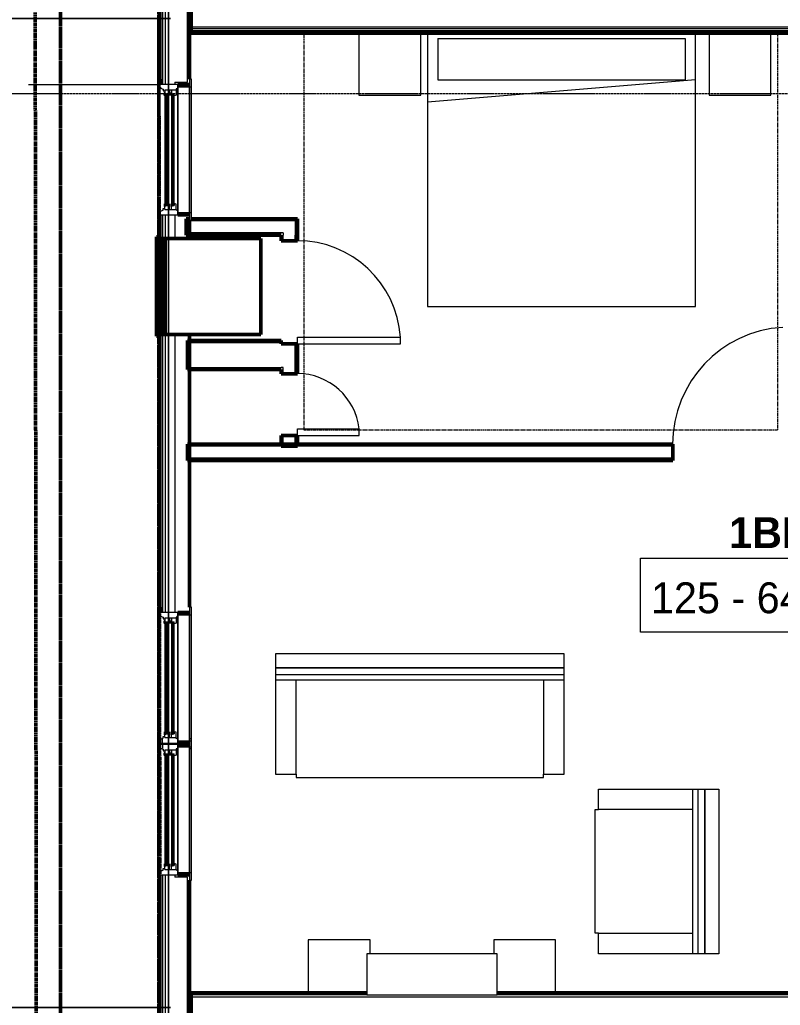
# Model space of a CAD drawing. Header units: inches. Extents: x -4266 to -1814, y 9706 to 12441.
# Drawn here: x -3872.6 to -3651.2, y 10550.8 to 10837.8 of the extents above; entities that cross this region are included whole.
import ezdxf

# ---------------------------------------------------------------- set-up
doc = ezdxf.new("R2010")
doc.units = ezdxf.units.IN
doc.header["$MEASUREMENT"] = 0
for name, pattern in [('Dash', [0.25, 0.125, -0.125]), ('Dash 1_16_', [0.125, 0.0625, -0.0625]), ('Double Dash 3_8_', [1, 0.375, -0.125, 0.125, -0.125, 0.125, -0.125]), ('Grid Line 1_2_', [0.875, 0.5, -0.125, 0.125, -0.125])]:
    doc.linetypes.add(name, pattern=pattern)
for name, color, linetype, lineweight in [('A-ANNO-DIMS', 211, 'Continuous', 9), ('A-ANNO-DIMS-96', 211, 'Continuous', 9), ('A-AREA-IDEN', 2, 'Continuous', 9), ('A-DOOR-1', 7, 'Continuous', 9), ('A-DOOR-2', 50, 'Continuous', 20), ('A-FLOR-2', 10, 'Continuous', 13), ('A-GENM-3', 250, 'Continuous', 50), ('A-GLAZ-1', 7, 'Continuous', 9), ('A-GLAZ-2', 50, 'Continuous', 20), ('A-WALL', 113, 'Continuous', 13), ('A-WALL-3', 250, 'Continuous', 50), ('A-WALL-4', 10, 'Continuous', 13), ('C-PROP-LINE-1', 250, 'Double Dash 3_8_', 50), ('C-PROP-LINE-2', 91, 'Dash 1_16_', 50), ('I-FURN', 30, 'Continuous', 9), ('I-FURN-1', 7, 'Continuous', 9), ('I-FURN-HDLN-1', 7, 'Dash', 9), ('I-WALL-3', 2, 'Continuous', 50), ('S-GRID-1', 1, 'Grid Line 1_2_', 9)]:
    doc.layers.add(name, color=color, linetype=linetype, lineweight=lineweight)
doc.styles.add('Century Gothic', font='ufonts.com_century-gothic.ttf', dxfattribs={"height": 9})
doc.styles.add('Century Gothic_B', font='GOTHICB.TTF', dxfattribs={"height": 9})
doc.dimstyles.new('OD__1_16__Tol__', dxfattribs={"dimscale": 12, "dimtxt": 9.397514, "dimasz": 1, "dimexe": 0.75, "dimexo": 0.5, "dimgap": 0.125, "dimtad": 1, "dimdec": 4, "dimrnd": 0.0625, "dimzin": 3, "dimdsep": 46, "dimlunit": 4, "dimtxsty": 'Century Gothic', "dimblk1": 'OBLIQUE', "dimblk2": 'OBLIQUE', "dimsah": 1, "dimcen": 0.09, "dimdle": 0.75, "dimazin": 0, "dimtfac": 1, "dimtdec": 4, "dimtix": 1, "dimtmove": 0, "dimatfit": 3, "dimfxl": 1, "dimtvp": 1, "dimtfill": 1, "dimfrac": 2, "dimtolj": 1, "dimtzin": 0, "dimarcsym": 2})

# ---------------------------------------------------------------- blocks, each defined once
blk = doc.blocks.new('DIMBLOCK6-FLOOR PLAN - 1ST FLOOR')
at = {"layer": 'A-ANNO-DIMS-96'}
for p, q in [((-3829.32, 11540.99), (-3829.32, 10271.31)), ((-3829.32, 10280.31), (-3829.32, 11540.99)), ((-3338.72, 10282.79), (-3338.72, 10271.31)), ((-3338.72, 10280.31), (-3338.72, 10282.79)), ((-3838.32, 10280.31), (-3338.72, 10280.31))]:
    blk.add_line(p, q, dxfattribs=at)
at = {"layer": 'A-ANNO-DIMS-96', "lineweight": 50}
for p, q in [((-3829.32, 10280.31), (-3823.32, 10286.31)), ((-3338.72, 10280.31), (-3332.72, 10286.31)), ((-3829.32, 10280.31), (-3835.32, 10274.31)), ((-3338.72, 10280.31), (-3344.72, 10274.31))]:
    blk.add_line(p, q, dxfattribs=at)
at = {"layer": 'A-ANNO-DIMS-96', "color": 0, "char_height": 9, "attachment_point": 1, "line_spacing_factor": 0.984502, "style": 'Century Gothic', "bg_fill": 3, "box_fill_scale": 1.25, "bg_fill_color": 256, "bg_fill_true_color": 13158600, "bg_fill_transparency": 0}
for s, insert, width in [('40\' - 10 5/8"', (-3618.26, 10293.34), 82.1611), ('490.6', (-3599.76, 10275.58), 37.7691)]:
    blk.add_mtext(s, dxfattribs=dict(at, insert=insert, width=width))
blk = doc.blocks.new('_Oblique')
at = {"color": 0, "linetype": 'ByBlock', "lineweight": -2}
blk.add_line((-0.5, -0.5), (0.5, 0.5), dxfattribs=at)
blk = doc.blocks.new('DIMBLOCK13-FLOOR PLAN - 1ST FLOOR')
at = {"layer": 'A-ANNO-DIMS-96', "lineweight": 50}
for p, q in [((-4038.48, 10550.19), (-4044.48, 10556.19)), ((-4038.48, 10550.19), (-4032.48, 10544.19)), ((-4038.48, 10348.59), (-4044.48, 10354.59)), ((-4038.48, 10348.59), (-4032.48, 10342.59))]:
    blk.add_line(p, q, dxfattribs=at)
at = {"layer": 'A-ANNO-DIMS-96'}
for p, q in [((-3828.72, 10550.19), (-4047.48, 10550.19)), ((-4038.48, 10348.59), (-4038.48, 10550.19)), ((-4038.48, 10550.19), (-3828.72, 10550.19)), ((-3828.72, 10348.59), (-4047.48, 10348.59)), ((-4038.48, 10348.59), (-3828.72, 10348.59))]:
    blk.add_line(p, q, dxfattribs=at)
at = {"layer": 'A-ANNO-DIMS-96', "color": 0, "char_height": 9, "attachment_point": 1, "rotation": 90, "line_spacing_factor": 0.984502, "style": 'Century Gothic', "bg_fill": 3, "box_fill_scale": 1.25, "bg_fill_color": 256, "bg_fill_true_color": 13158600, "bg_fill_transparency": 0}
for s, insert, width in [('16\' - 9 5/8"', (-4051.52, 10418.66), 73.7481), ('201.6', (-4033.75, 10433.65), 37.7691)]:
    blk.add_mtext(s, dxfattribs=dict(at, insert=insert, width=width))
blk = doc.blocks.new('DIMBLOCK14-FLOOR PLAN - 1ST FLOOR')
at = {"layer": 'A-ANNO-DIMS-96', "lineweight": 50}
for p, q in [((-4038.48, 10838.19), (-4044.48, 10844.19)), ((-4038.48, 10838.19), (-4032.48, 10832.19)), ((-4038.48, 10550.19), (-4044.48, 10556.19)), ((-4038.48, 10550.19), (-4032.48, 10544.19))]:
    blk.add_line(p, q, dxfattribs=at)
at = {"layer": 'A-ANNO-DIMS-96'}
for p, q in [((-3828.72, 10838.19), (-4047.48, 10838.19)), ((-4038.48, 10550.19), (-4038.48, 10838.19)), ((-4038.48, 10838.19), (-3828.72, 10838.19)), ((-3828.72, 10550.19), (-4047.48, 10550.19)), ((-4038.48, 10550.19), (-3828.72, 10550.19))]:
    blk.add_line(p, q, dxfattribs=at)
at = {"layer": 'A-ANNO-DIMS-96', "color": 0, "char_height": 9, "attachment_point": 1, "rotation": 90, "line_spacing_factor": 0.984502, "style": 'Century Gothic', "bg_fill": 3, "box_fill_scale": 1.25, "bg_fill_color": 256, "bg_fill_true_color": 13158600, "bg_fill_transparency": 0}
for s, insert, width in [('24\' - 0"', (-4051.52, 10674.95), 46.1821), ('288.0', (-4033.75, 10678.45), 37.7691)]:
    blk.add_mtext(s, dxfattribs=dict(at, insert=insert, width=width))
blk = doc.blocks.new('DIMBLOCK15-FLOOR PLAN - 1ST FLOOR')
at = {"layer": 'A-ANNO-DIMS-96', "lineweight": 50}
for p, q in [((-4038.48, 11126.19), (-4044.48, 11132.19)), ((-4038.48, 11126.19), (-4032.48, 11120.19)), ((-4038.48, 10838.19), (-4044.48, 10844.19)), ((-4038.48, 10838.19), (-4032.48, 10832.19))]:
    blk.add_line(p, q, dxfattribs=at)
at = {"layer": 'A-ANNO-DIMS-96'}
for p, q in [((-3828.72, 11126.19), (-4047.48, 11126.19)), ((-4038.48, 10838.19), (-4038.48, 11126.19)), ((-4038.48, 11126.19), (-3828.72, 11126.19)), ((-3828.72, 10838.19), (-4047.48, 10838.19)), ((-4038.48, 10838.19), (-3828.72, 10838.19))]:
    blk.add_line(p, q, dxfattribs=at)
at = {"layer": 'A-ANNO-DIMS-96', "color": 0, "char_height": 9, "attachment_point": 1, "rotation": 90, "line_spacing_factor": 0.984502, "style": 'Century Gothic', "bg_fill": 3, "box_fill_scale": 1.25, "bg_fill_color": 256, "bg_fill_true_color": 13158600, "bg_fill_transparency": 0}
for s, insert, width in [('24\' - 0"', (-4051.52, 10962.95), 46.1821), ('288.0', (-4033.75, 10966.45), 37.7691)]:
    blk.add_mtext(s, dxfattribs=dict(at, insert=insert, width=width))

msp = doc.modelspace()

# ---------------------------------------------------------------- linework, layer by layer
at = {"layer": 'A-AREA-IDEN', "flags": 128}
msp.add_lwpolyline([(-3691.86151, 10680.98011), (-3616.356, 10680.98011), (-3616.356, 10659.48405), (-3691.86151, 10659.48405)], close=True, dxfattribs=at)
at = {"layer": 'A-WALL'}
for p, q in [((-3486.67374, 10835.6894), (-3822.72374, 10835.6894)), ((-3486.67374, 10835.1894), (-3822.72374, 10835.1894)), ((-3527.12164, 10834.5644), (-3822.72374, 10834.5644)), ((-3771.62067, 10553.8144), (-3822.72374, 10553.8144)), ((-3486.67374, 10553.1894), (-3822.72374, 10553.1894)), ((-3567.18063, 10553.8144), (-3733.62067, 10553.8144))]:
    msp.add_line(p, q, dxfattribs=at)
at = {"layer": 'I-WALL-3'}
for p, q in [((-3822.72374, 10842.4394), (-3822.72374, 10833.9394)), ((-3822.72374, 10833.9394), (-3527.1213, 10833.9394)), ((-3771.62067, 10554.4394), (-3822.72374, 10554.4394)), ((-3822.72374, 10554.4394), (-3822.72374, 10545.9394)), ((-3567.18063, 10554.4394), (-3733.62067, 10554.4394))]:
    msp.add_line(p, q, dxfattribs=at)

# ---------------------------------------------------------------- texts
at = {"layer": 'A-AREA-IDEN', "char_height": 9, "attachment_point": 1}
for s, insert, width, style in [('1BD', (-3666.10875, 10692.94826), 28.785, 'Century Gothic_B'), ('125 - 643 SF', (-3688.86151, 10673.98011), 83.931, 'Century Gothic')]:
    msp.add_mtext(s, dxfattribs=dict(at, insert=insert, width=width, style=style))

# ---------------------------------------------------------------- next in the draw order: dimensions: what is measured, and where the dimension line sits
at = {"layer": 'A-ANNO-DIMS'}
dim = msp.add_linear_dim(base=(-3338.72374, 10280.30762), p1=(-3829.32374, 11546.9894), p2=(-3338.72374, 10288.7929), dimstyle='OD__1_16__Tol__', override={"dimpost": '<>\\X', "dimfxl": 1350.461691}, dxfattribs=at)
dim.commit()
dim.dimension.update_dxf_attribs({"geometry": 'DIMBLOCK6-FLOOR PLAN - 1ST FLOOR', "text_midpoint": (-3584.02374, 10280.30762)})

# ---------------------------------------------------------------- next in the draw order: linework, layer by layer
at = {"layer": 'A-DOOR-1'}
for centre, radius, start, end in [((-3791.79874, 10743.39775), 30.06659, 3.8140748, 90), ((-3648.49874, 10714.21953), 34.06659, 93.365687, 180), ((-3791.79874, 10716.71025), 18.06659, 6.355759, 90)]:
    msp.add_arc(centre, radius, start, end, dxfattribs=at)
at = {"layer": 'A-DOOR-2'}
for p, q in [((-3791.79874, 10745.39775), (-3761.79874, 10745.39775)), ((-3791.79874, 10743.39775), (-3791.79874, 10745.39775)), ((-3791.79874, 10743.39775), (-3761.79874, 10743.39775)), ((-3761.79874, 10743.39775), (-3761.79874, 10745.39775)), ((-3791.79874, 10718.71025), (-3773.84319, 10718.71025)), ((-3791.79874, 10716.71025), (-3791.79874, 10718.71025)), ((-3773.84319, 10716.71025), (-3773.84319, 10718.71025)), ((-3791.79874, 10716.71025), (-3773.84319, 10716.71025))]:
    msp.add_line(p, q, dxfattribs=at)
at = {"layer": 'A-GENM-3'}
msp.add_line((-3802.38624, 10746.1894), (-3802.38624, 10774.0644), dxfattribs=at)
at = {"layer": 'A-WALL-3'}
for p, q in [((-3791.79874, 10779.22275), (-3791.79874, 10779.84775)), ((-3791.79874, 10775.09775), (-3791.79874, 10779.22275)), ((-3796.54874, 10775.09775), (-3796.54874, 10773.39775)), ((-3791.79874, 10773.39775), (-3791.79874, 10775.09775)), ((-3796.54874, 10773.39775), (-3791.79874, 10773.39775)), ((-3796.54874, 10743.39775), (-3796.54874, 10744.45155)), ((-3791.79874, 10743.39775), (-3796.54874, 10743.39775)), ((-3791.79874, 10734.71025), (-3791.79874, 10743.39775)), ((-3796.54874, 10735.95155), (-3796.54874, 10734.71025)), ((-3796.54874, 10734.71025), (-3791.79874, 10734.71025)), ((-3796.54874, 10716.71025), (-3796.54874, 10713.59453)), ((-3791.79874, 10716.71025), (-3796.54874, 10716.71025)), ((-3791.79874, 10713.59453), (-3791.79874, 10716.71025)), ((-3682.49874, 10709.46953), (-3682.49874, 10714.21953)), ((-3796.54874, 10713.59453), (-3791.79874, 10713.59453))]:
    msp.add_line(p, q, dxfattribs=at)
at = {"layer": 'A-WALL-4'}
for p, q in [((-3792.42374, 10779.22275), (-3792.42374, 10775.72275)), ((-3795.92374, 10775.72275), (-3795.92374, 10775.09775)), ((-3795.92374, 10773.39775), (-3795.92374, 10775.09775)), ((-3792.42374, 10775.72275), (-3792.42374, 10775.09775)), ((-3792.42374, 10773.39775), (-3792.42374, 10775.09775)), ((-3792.42374, 10734.71025), (-3792.42374, 10743.39775)), ((-3795.92374, 10736.57655), (-3796.54874, 10736.57655)), ((-3795.92374, 10734.71025), (-3795.92374, 10736.57655)), ((-3795.92374, 10713.59453), (-3795.92374, 10716.71025)), ((-3792.42374, 10713.59453), (-3792.42374, 10716.71025))]:
    msp.add_line(p, q, dxfattribs=at)
at = {"layer": 'I-FURN'}
for p, q in [((-3798.13093, 10649.11953), (-3714.13093, 10649.11953)), ((-3714.13093, 10649.11953), (-3798.13093, 10649.11953)), ((-3798.13093, 10649.11953), (-3798.13093, 10645.61953)), ((-3714.13093, 10645.61953), (-3714.13093, 10649.11953)), ((-3798.13093, 10647.11953), (-3714.13093, 10647.11953)), ((-3798.13093, 10645.61953), (-3798.13093, 10618.11953)), ((-3798.13093, 10645.61953), (-3714.13093, 10645.61953)), ((-3792.13093, 10618.11953), (-3792.13093, 10645.61953)), ((-3720.13093, 10645.61953), (-3720.13093, 10618.11953)), ((-3714.13093, 10618.11953), (-3714.13093, 10645.61953)), ((-3798.13093, 10618.11953), (-3792.13093, 10618.11953)), ((-3792.13093, 10618.11953), (-3792.13093, 10617.11953)), ((-3792.13093, 10617.11953), (-3720.13093, 10617.11953)), ((-3720.13093, 10617.11953), (-3720.13093, 10618.11953)), ((-3720.13093, 10618.11953), (-3714.13093, 10618.11953)), ((-3704.13093, 10613.79453), (-3676.63093, 10613.79453)), ((-3704.13093, 10607.79453), (-3704.13093, 10613.79453)), ((-3676.63093, 10613.79453), (-3673.13093, 10613.79453)), ((-3676.63093, 10565.79453), (-3676.63093, 10613.79453)), ((-3675.13093, 10565.79453), (-3675.13093, 10613.79453)), ((-3673.13093, 10565.79453), (-3673.13093, 10613.79453)), ((-3673.13093, 10613.79453), (-3673.13093, 10565.79453)), ((-3705.13093, 10607.79453), (-3704.13093, 10607.79453)), ((-3705.13093, 10571.79453), (-3705.13093, 10607.79453)), ((-3676.63093, 10607.79453), (-3704.13093, 10607.79453)), ((-3704.13093, 10571.79453), (-3705.13093, 10571.79453)), ((-3704.13093, 10571.79453), (-3676.63093, 10571.79453)), ((-3704.13093, 10565.79453), (-3704.13093, 10571.79453)), ((-3676.63093, 10565.79453), (-3704.13093, 10565.79453)), ((-3673.13093, 10565.79453), (-3676.63093, 10565.79453))]:
    msp.add_line(p, q, dxfattribs=at)
at = {"layer": 'I-FURN-1'}
for p, q in [((-3755.85558, 10833.84453), (-3773.85558, 10833.84453)), ((-3773.85558, 10833.84453), (-3773.85558, 10815.84453)), ((-3755.85558, 10815.84453), (-3755.85558, 10833.84453)), ((-3753.92374, 10833.9394), (-3753.92374, 10754.34453)), ((-3750.92374, 10832.34453), (-3750.92374, 10820.34453)), ((-3750.92374, 10832.34453), (-3678.92374, 10832.34453)), ((-3678.92374, 10832.34453), (-3678.92374, 10820.34453)), ((-3675.92374, 10754.34453), (-3675.92374, 10833.9394)), ((-3653.92374, 10833.84453), (-3671.92374, 10833.84453)), ((-3671.92374, 10833.84453), (-3671.92374, 10815.84453)), ((-3653.92374, 10815.84453), (-3653.92374, 10833.84453)), ((-3675.92374, 10820.34453), (-3753.92374, 10813.76491)), ((-3750.92374, 10820.34453), (-3678.92374, 10820.34453)), ((-3773.85558, 10815.84453), (-3755.85558, 10815.84453)), ((-3671.92374, 10815.84453), (-3653.92374, 10815.84453)), ((-3753.92374, 10754.34453), (-3675.92374, 10754.34453)), ((-3714.13093, 10653.11953), (-3798.13093, 10653.11953)), ((-3798.13093, 10653.11953), (-3798.13093, 10649.11953)), ((-3714.13093, 10649.11953), (-3714.13093, 10653.11953)), ((-3673.13093, 10613.79453), (-3669.13093, 10613.79453)), ((-3669.13093, 10613.79453), (-3669.13093, 10565.79453)), ((-3770.62067, 10569.84453), (-3788.62067, 10569.84453)), ((-3788.62067, 10569.84453), (-3788.62067, 10554.4394)), ((-3787.47105, 10569.87559), (-3787.96016, 10569.87559)), ((-3787.47105, 10569.84445), (-3787.47105, 10569.87559)), ((-3771.28357, 10569.87634), (-3772.27804, 10569.87634)), ((-3772.27804, 10569.87634), (-3772.27804, 10569.84445)), ((-3771.28357, 10569.84445), (-3771.28357, 10569.87634)), ((-3770.62067, 10565.84453), (-3770.62067, 10569.84453)), ((-3716.62067, 10569.84453), (-3734.62067, 10569.84453)), ((-3734.62067, 10569.84453), (-3734.62067, 10565.84453)), ((-3733.95776, 10569.87634), (-3733.95776, 10569.84445)), ((-3732.96329, 10569.87634), (-3733.95776, 10569.87634)), ((-3732.96329, 10569.84445), (-3732.96329, 10569.87634)), ((-3717.28117, 10569.87559), (-3717.77028, 10569.87559)), ((-3717.77028, 10569.87559), (-3717.77028, 10569.84445)), ((-3716.62067, 10554.4394), (-3716.62067, 10569.84453)), ((-3733.62067, 10565.84453), (-3771.62067, 10565.84453)), ((-3771.62067, 10565.84453), (-3771.62067, 10553.84453)), ((-3733.62067, 10553.84453), (-3733.62067, 10565.84453)), ((-3669.13093, 10565.79453), (-3673.13093, 10565.79453)), ((-3771.62067, 10553.84453), (-3733.62067, 10553.84453)), ((-3771.62067, 10553.71953), (-3771.62067, 10553.84453)), ((-3771.62067, 10553.84453), (-3733.62067, 10553.84453)), ((-3733.62067, 10553.71953), (-3771.62067, 10553.71953)), ((-3733.62067, 10553.84453), (-3733.62067, 10553.71953))]:
    msp.add_line(p, q, dxfattribs=at)
at = {"layer": 'I-FURN-HDLN-1'}
for p, q in [((-3789.92374, 10833.9394), (-3789.92374, 10718.34453)), ((-3651.92374, 10718.34453), (-3651.92374, 10833.9394)), ((-3789.92374, 10718.34453), (-3651.92374, 10718.34453))]:
    msp.add_line(p, q, dxfattribs=at)

# ---------------------------------------------------------------- next in the draw order: dimensions: what is measured, and where the dimension line sits
at = {"layer": 'A-ANNO-DIMS'}
dim = msp.add_linear_dim(base=(-4038.48434, 10550.1894), p1=(-3822.72374, 10348.5894), p2=(-3822.72374, 10550.1894), angle=90, dimstyle='OD__1_16__Tol__', override={"dimpost": '<>\\X', "dimfxl": 201.6}, dxfattribs=at)
dim.commit()
dim.dimension.update_dxf_attribs({"geometry": 'DIMBLOCK13-FLOOR PLAN - 1ST FLOOR', "text_midpoint": (-4038.48434, 10449.3894)})

# ---------------------------------------------------------------- next in the draw order: dimensions: what is measured, and where the dimension line sits
dim = msp.add_linear_dim(base=(-4038.48434, 10838.1894), p1=(-3822.72374, 10550.1894), p2=(-3822.72374, 10838.1894), angle=90, dimstyle='OD__1_16__Tol__', override={"dimpost": '<>\\X', "dimfxl": 288}, dxfattribs=at)
dim.commit()
dim.dimension.update_dxf_attribs({"geometry": 'DIMBLOCK14-FLOOR PLAN - 1ST FLOOR', "text_midpoint": (-4038.48434, 10694.1894)})

# ---------------------------------------------------------------- next in the draw order: linework, layer by layer
at = {"layer": 'A-FLOR-2'}
msp.add_line((-3870.06899, 10818.9894), (-3832.44874, 10818.9894), dxfattribs=at)
at = {"layer": 'A-GENM-3'}
for p, q in [((-3832.82374, 10774.6269), (-3832.82374, 10774.0644)), ((-3831.82374, 10774.6269), (-3832.82374, 10774.6269)), ((-3831.82374, 10774.0644), (-3831.82374, 10774.6269)), ((-3832.82374, 10774.0644), (-3832.82374, 10746.1894)), ((-3831.82374, 10774.0644), (-3832.82374, 10774.0644)), ((-3832.82374, 10774.0644), (-3831.82374, 10774.0644)), ((-3831.82374, 10746.1894), (-3831.82374, 10774.0644)), ((-3802.38624, 10774.0644), (-3831.82374, 10774.0644)), ((-3831.82374, 10774.0644), (-3831.82374, 10773.6269)), ((-3831.82374, 10773.6269), (-3830.82374, 10773.6269)), ((-3830.82374, 10773.6269), (-3830.82374, 10770.83002)), ((-3830.82374, 10770.83002), (-3831.82374, 10770.83002)), ((-3831.82374, 10770.83002), (-3831.82374, 10770.33002)), ((-3831.82374, 10770.33002), (-3830.82374, 10770.33002)), ((-3830.82374, 10770.33002), (-3830.82374, 10767.34565)), ((-3830.82374, 10767.34565), (-3831.82374, 10767.34565)), ((-3831.82374, 10767.34565), (-3831.82374, 10766.84565)), ((-3831.82374, 10766.84565), (-3830.82374, 10766.84565)), ((-3830.82374, 10766.84565), (-3830.82374, 10763.86127)), ((-3830.82374, 10763.86127), (-3831.82374, 10763.86127)), ((-3831.82374, 10763.86127), (-3831.82374, 10763.36127)), ((-3831.82374, 10763.36127), (-3830.82374, 10763.36127)), ((-3830.82374, 10763.36127), (-3830.82374, 10760.3769)), ((-3830.82374, 10760.3769), (-3831.82374, 10760.3769)), ((-3831.82374, 10760.3769), (-3831.82374, 10759.8769)), ((-3831.82374, 10759.8769), (-3830.82374, 10759.8769)), ((-3830.82374, 10759.8769), (-3830.82374, 10756.89252)), ((-3830.82374, 10756.89252), (-3831.82374, 10756.89252)), ((-3831.82374, 10756.89252), (-3831.82374, 10756.39252)), ((-3831.82374, 10756.39252), (-3830.82374, 10756.39252)), ((-3830.82374, 10756.39252), (-3830.82374, 10753.40815)), ((-3830.82374, 10753.40815), (-3831.82374, 10753.40815)), ((-3831.82374, 10753.40815), (-3831.82374, 10752.90815)), ((-3831.82374, 10752.90815), (-3830.82374, 10752.90815)), ((-3830.82374, 10752.90815), (-3830.82374, 10749.92377)), ((-3830.82374, 10749.92377), (-3831.82374, 10749.92377)), ((-3831.82374, 10749.92377), (-3831.82374, 10749.42377)), ((-3831.82374, 10749.42377), (-3830.82374, 10749.42377)), ((-3830.82374, 10749.42377), (-3830.82374, 10746.6269)), ((-3832.82374, 10746.1894), (-3831.82374, 10746.1894)), ((-3832.82374, 10746.1894), (-3832.82374, 10745.6269)), ((-3831.82374, 10746.1894), (-3832.82374, 10746.1894)), ((-3832.82374, 10745.6269), (-3831.82374, 10745.6269)), ((-3830.82374, 10746.6269), (-3831.82374, 10746.6269)), ((-3831.82374, 10746.6269), (-3831.82374, 10746.1894)), ((-3831.82374, 10745.6269), (-3831.82374, 10746.1894)), ((-3831.82374, 10746.1894), (-3802.38624, 10746.1894))]:
    msp.add_line(p, q, dxfattribs=at)
at = {"layer": 'A-GLAZ-1'}
for p, q in [((-3823.19874, 10820.55111), (-3823.19874, 10779.40268)), ((-3822.57374, 10820.55111), (-3823.19874, 10820.55111)), ((-3822.57374, 10779.40268), (-3822.57374, 10820.55111)), ((-3826.57374, 10818.92611), (-3826.57374, 10781.02768)), ((-3823.19874, 10818.92611), (-3826.57374, 10818.92611)), ((-3826.57374, 10818.30111), (-3823.19874, 10818.30111)), ((-3823.19874, 10781.02768), (-3823.19874, 10818.92611)), ((-3823.19874, 10818.30111), (-3822.57374, 10818.30111)), ((-3830.26124, 10784.27768), (-3830.26124, 10815.67611)), ((-3830.13624, 10816.26986), (-3830.13624, 10815.67611)), ((-3830.13624, 10815.80111), (-3829.76124, 10815.80111)), ((-3830.13624, 10784.27768), (-3830.13624, 10815.67611)), ((-3829.76124, 10816.26986), (-3829.76124, 10815.67611)), ((-3829.76124, 10784.27768), (-3829.76124, 10815.67611)), ((-3829.63624, 10784.27768), (-3829.63624, 10815.67611)), ((-3828.32374, 10784.27768), (-3828.32374, 10815.67611)), ((-3828.19874, 10816.26986), (-3828.19874, 10815.67611)), ((-3828.19874, 10815.80111), (-3827.82374, 10815.80111)), ((-3828.19874, 10784.27768), (-3828.19874, 10815.67611)), ((-3827.82374, 10816.26986), (-3827.82374, 10815.67611)), ((-3827.82374, 10784.27768), (-3827.82374, 10815.67611)), ((-3827.69874, 10784.27768), (-3827.69874, 10815.67611)), ((-3830.13624, 10783.68393), (-3830.13624, 10784.27768)), ((-3830.13624, 10784.15268), (-3829.76124, 10784.15268)), ((-3829.76124, 10783.68393), (-3829.76124, 10784.27768)), ((-3828.19874, 10783.68393), (-3828.19874, 10784.27768)), ((-3828.19874, 10784.15268), (-3827.82374, 10784.15268)), ((-3827.82374, 10783.68393), (-3827.82374, 10784.27768)), ((-3826.57374, 10781.65268), (-3823.19874, 10781.65268)), ((-3826.57374, 10781.02768), (-3823.19874, 10781.02768)), ((-3823.19874, 10781.65268), (-3822.57374, 10781.65268)), ((-3823.19874, 10779.40268), (-3822.57374, 10779.40268)), ((-3826.57374, 10665.13861), (-3826.57374, 10627.24018)), ((-3823.19874, 10665.13861), (-3826.57374, 10665.13861)), ((-3823.19874, 10666.76361), (-3823.19874, 10625.61518)), ((-3822.57374, 10666.76361), (-3823.19874, 10666.76361)), ((-3823.19874, 10627.24018), (-3823.19874, 10665.13861)), ((-3822.57374, 10625.61518), (-3822.57374, 10666.76361)), ((-3830.13624, 10662.48236), (-3830.13624, 10661.88861)), ((-3829.76124, 10662.48236), (-3829.76124, 10661.88861)), ((-3828.19874, 10662.48236), (-3828.19874, 10661.88861)), ((-3827.82374, 10662.48236), (-3827.82374, 10661.88861)), ((-3826.57374, 10664.51361), (-3823.19874, 10664.51361)), ((-3823.19874, 10664.51361), (-3822.57374, 10664.51361)), ((-3830.26124, 10630.49018), (-3830.26124, 10661.88861)), ((-3830.13624, 10662.01361), (-3829.76124, 10662.01361)), ((-3830.13624, 10630.49018), (-3830.13624, 10661.88861)), ((-3829.76124, 10630.49018), (-3829.76124, 10661.88861)), ((-3829.63624, 10630.49018), (-3829.63624, 10661.88861)), ((-3828.32374, 10630.49018), (-3828.32374, 10661.88861)), ((-3828.19874, 10662.01361), (-3827.82374, 10662.01361)), ((-3828.19874, 10630.49018), (-3828.19874, 10661.88861)), ((-3827.82374, 10630.49018), (-3827.82374, 10661.88861)), ((-3827.69874, 10630.49018), (-3827.69874, 10661.88861)), ((-3830.13624, 10629.89643), (-3830.13624, 10630.49018)), ((-3830.13624, 10630.36518), (-3829.76124, 10630.36518)), ((-3829.76124, 10629.89643), (-3829.76124, 10630.49018)), ((-3828.19874, 10629.89643), (-3828.19874, 10630.49018)), ((-3828.19874, 10630.36518), (-3827.82374, 10630.36518)), ((-3827.82374, 10629.89643), (-3827.82374, 10630.49018)), ((-3826.57374, 10627.86518), (-3823.19874, 10627.86518)), ((-3823.19874, 10628.36361), (-3823.19874, 10587.21518)), ((-3822.57374, 10628.36361), (-3823.19874, 10628.36361)), ((-3823.19874, 10627.86518), (-3822.57374, 10627.86518)), ((-3822.57374, 10587.21518), (-3822.57374, 10628.36361)), ((-3826.57374, 10627.24018), (-3823.19874, 10627.24018)), ((-3826.57374, 10626.73861), (-3826.57374, 10588.84018)), ((-3823.19874, 10626.73861), (-3826.57374, 10626.73861)), ((-3826.57374, 10626.11361), (-3823.19874, 10626.11361)), ((-3823.19874, 10588.84018), (-3823.19874, 10626.73861)), ((-3823.19874, 10626.11361), (-3822.57374, 10626.11361)), ((-3823.19874, 10625.61518), (-3822.57374, 10625.61518)), ((-3830.26124, 10592.09018), (-3830.26124, 10623.48861)), ((-3830.13624, 10624.08236), (-3830.13624, 10623.48861)), ((-3830.13624, 10623.61361), (-3829.76124, 10623.61361)), ((-3830.13624, 10592.09018), (-3830.13624, 10623.48861)), ((-3829.76124, 10624.08236), (-3829.76124, 10623.48861)), ((-3829.76124, 10592.09018), (-3829.76124, 10623.48861)), ((-3829.63624, 10592.09018), (-3829.63624, 10623.48861)), ((-3828.32374, 10592.09018), (-3828.32374, 10623.48861)), ((-3828.19874, 10624.08236), (-3828.19874, 10623.48861)), ((-3828.19874, 10623.61361), (-3827.82374, 10623.61361)), ((-3828.19874, 10592.09018), (-3828.19874, 10623.48861)), ((-3827.82374, 10624.08236), (-3827.82374, 10623.48861)), ((-3827.82374, 10592.09018), (-3827.82374, 10623.48861)), ((-3827.69874, 10592.09018), (-3827.69874, 10623.48861)), ((-3830.13624, 10591.49643), (-3830.13624, 10592.09018)), ((-3830.13624, 10591.96518), (-3829.76124, 10591.96518)), ((-3829.76124, 10591.49643), (-3829.76124, 10592.09018)), ((-3828.19874, 10591.49643), (-3828.19874, 10592.09018)), ((-3828.19874, 10591.96518), (-3827.82374, 10591.96518)), ((-3827.82374, 10591.49643), (-3827.82374, 10592.09018)), ((-3826.57374, 10589.46518), (-3823.19874, 10589.46518)), ((-3826.57374, 10588.84018), (-3823.19874, 10588.84018)), ((-3823.19874, 10589.46518), (-3822.57374, 10589.46518)), ((-3823.19874, 10587.21518), (-3822.57374, 10587.21518))]:
    msp.add_line(p, q, dxfattribs=at)
at = {"layer": 'A-GLAZ-2'}
for p, q in [((-3831.07374, 10818.98861), (-3831.07374, 10820.48861)), ((-3832.44874, 10818.98861), (-3832.44874, 10780.96518)), ((-3826.57374, 10818.98861), (-3832.44874, 10818.98861)), ((-3832.44874, 10818.17611), (-3831.63624, 10818.17611)), ((-3831.63624, 10818.17611), (-3831.63624, 10817.90143)), ((-3831.63624, 10817.90143), (-3830.82374, 10817.58236)), ((-3830.82374, 10817.58236), (-3830.82374, 10817.11361)), ((-3830.38624, 10817.39486), (-3830.38624, 10816.55111)), ((-3830.38624, 10817.39486), (-3827.07374, 10817.39486)), ((-3829.01124, 10817.39486), (-3829.01124, 10815.83236)), ((-3828.44874, 10817.39486), (-3828.44874, 10816.55111)), ((-3826.8539, 10817.64486), (-3827.07374, 10817.64486)), ((-3827.07374, 10817.64486), (-3827.07374, 10815.83236)), ((-3826.8539, 10817.64486), (-3826.57374, 10817.97875)), ((-3826.57374, 10780.96518), (-3826.57374, 10818.98861)), ((-3830.82374, 10817.11361), (-3830.38624, 10817.11361)), ((-3830.60499, 10815.83236), (-3830.60499, 10816.55111)), ((-3830.26124, 10816.55111), (-3830.60499, 10816.55111)), ((-3830.60499, 10815.83236), (-3830.26124, 10815.67924)), ((-3830.26124, 10815.67924), (-3830.26124, 10816.55111)), ((-3830.26124, 10816.26986), (-3829.63624, 10816.26986)), ((-3829.63624, 10815.67611), (-3829.63624, 10816.26986)), ((-3829.01124, 10815.83236), (-3829.63624, 10815.67611)), ((-3828.66749, 10815.83236), (-3828.66749, 10816.55111)), ((-3828.32374, 10816.55111), (-3828.66749, 10816.55111)), ((-3828.66749, 10815.83236), (-3828.32374, 10815.67924)), ((-3828.32374, 10815.67924), (-3828.32374, 10816.55111)), ((-3828.32374, 10816.26986), (-3827.69874, 10816.26986)), ((-3827.69874, 10815.67611), (-3827.69874, 10816.26986)), ((-3827.07374, 10815.83236), (-3827.69874, 10815.67611)), ((-3830.82374, 10782.84018), (-3830.38624, 10782.84018)), ((-3830.82374, 10782.37143), (-3830.82374, 10782.84018)), ((-3830.60499, 10784.12143), (-3830.26124, 10784.27455)), ((-3830.60499, 10784.12143), (-3830.60499, 10783.40268)), ((-3830.26124, 10783.40268), (-3830.60499, 10783.40268)), ((-3830.38624, 10782.55893), (-3830.38624, 10783.40268)), ((-3830.26124, 10784.27455), (-3830.26124, 10783.40268)), ((-3830.26124, 10783.68393), (-3829.63624, 10783.68393)), ((-3829.63624, 10784.27768), (-3829.63624, 10783.68393)), ((-3829.01124, 10784.12143), (-3829.63624, 10784.27768)), ((-3829.01124, 10782.55893), (-3829.01124, 10784.12143)), ((-3828.66749, 10784.12143), (-3828.32374, 10784.27455)), ((-3828.66749, 10784.12143), (-3828.66749, 10783.40268)), ((-3828.32374, 10783.40268), (-3828.66749, 10783.40268)), ((-3828.44874, 10782.55893), (-3828.44874, 10783.40268)), ((-3828.32374, 10784.27455), (-3828.32374, 10783.40268)), ((-3828.32374, 10783.68393), (-3827.69874, 10783.68393)), ((-3827.69874, 10784.27768), (-3827.69874, 10783.68393)), ((-3827.07374, 10784.12143), (-3827.69874, 10784.27768)), ((-3827.07374, 10782.30893), (-3827.07374, 10784.12143)), ((-3832.44874, 10781.77768), (-3831.63624, 10781.77768)), ((-3832.44874, 10780.96518), (-3826.57374, 10780.96518)), ((-3831.63624, 10782.05236), (-3830.82374, 10782.37143)), ((-3831.63624, 10781.77768), (-3831.63624, 10782.05236)), ((-3831.07374, 10780.96518), (-3831.07374, 10779.46518)), ((-3830.38624, 10782.55893), (-3827.07374, 10782.55893)), ((-3826.8539, 10782.30893), (-3827.07374, 10782.30893)), ((-3826.8539, 10782.30893), (-3826.57374, 10781.97505)), ((-3832.44874, 10665.20111), (-3832.44874, 10627.17768)), ((-3826.57374, 10665.20111), (-3832.44874, 10665.20111)), ((-3831.07374, 10665.20111), (-3831.07374, 10666.70111)), ((-3826.57374, 10627.17768), (-3826.57374, 10665.20111)), ((-3832.44874, 10664.38861), (-3831.63624, 10664.38861)), ((-3831.63624, 10664.38861), (-3831.63624, 10664.11393)), ((-3831.63624, 10664.11393), (-3830.82374, 10663.79486)), ((-3830.82374, 10663.79486), (-3830.82374, 10663.32611)), ((-3830.82374, 10663.32611), (-3830.38624, 10663.32611)), ((-3830.60499, 10662.04486), (-3830.60499, 10662.76361)), ((-3830.26124, 10662.76361), (-3830.60499, 10662.76361)), ((-3830.38624, 10663.60736), (-3830.38624, 10662.76361)), ((-3830.38624, 10663.60736), (-3827.07374, 10663.60736)), ((-3830.26124, 10661.89174), (-3830.26124, 10662.76361)), ((-3830.26124, 10662.48236), (-3829.63624, 10662.48236)), ((-3829.63624, 10661.88861), (-3829.63624, 10662.48236)), ((-3829.01124, 10663.60736), (-3829.01124, 10662.04486)), ((-3828.66749, 10662.04486), (-3828.66749, 10662.76361)), ((-3828.32374, 10662.76361), (-3828.66749, 10662.76361)), ((-3828.44874, 10663.60736), (-3828.44874, 10662.76361)), ((-3828.32374, 10661.89174), (-3828.32374, 10662.76361)), ((-3828.32374, 10662.48236), (-3827.69874, 10662.48236)), ((-3827.69874, 10661.88861), (-3827.69874, 10662.48236)), ((-3826.8539, 10663.85736), (-3827.07374, 10663.85736)), ((-3827.07374, 10663.85736), (-3827.07374, 10662.04486)), ((-3826.8539, 10663.85736), (-3826.57374, 10664.19125)), ((-3830.60499, 10662.04486), (-3830.26124, 10661.89174)), ((-3829.01124, 10662.04486), (-3829.63624, 10661.88861)), ((-3828.66749, 10662.04486), (-3828.32374, 10661.89174)), ((-3827.07374, 10662.04486), (-3827.69874, 10661.88861)), ((-3832.44874, 10627.99018), (-3831.63624, 10627.99018)), ((-3831.63624, 10628.26486), (-3830.82374, 10628.58393)), ((-3831.63624, 10627.99018), (-3831.63624, 10628.26486)), ((-3831.07374, 10626.80111), (-3831.07374, 10628.30111)), ((-3830.82374, 10629.05268), (-3830.38624, 10629.05268)), ((-3830.82374, 10628.58393), (-3830.82374, 10629.05268)), ((-3830.60499, 10630.33393), (-3830.26124, 10630.48705)), ((-3830.60499, 10630.33393), (-3830.60499, 10629.61518)), ((-3830.26124, 10629.61518), (-3830.60499, 10629.61518)), ((-3830.38624, 10628.77143), (-3830.38624, 10629.61518)), ((-3830.38624, 10628.77143), (-3827.07374, 10628.77143)), ((-3830.26124, 10630.48705), (-3830.26124, 10629.61518)), ((-3830.26124, 10629.89643), (-3829.63624, 10629.89643)), ((-3829.63624, 10630.49018), (-3829.63624, 10629.89643)), ((-3829.01124, 10630.33393), (-3829.63624, 10630.49018)), ((-3829.01124, 10628.77143), (-3829.01124, 10630.33393)), ((-3828.66749, 10630.33393), (-3828.32374, 10630.48705)), ((-3828.66749, 10630.33393), (-3828.66749, 10629.61518)), ((-3828.32374, 10629.61518), (-3828.66749, 10629.61518)), ((-3828.44874, 10628.77143), (-3828.44874, 10629.61518)), ((-3828.32374, 10630.48705), (-3828.32374, 10629.61518)), ((-3828.32374, 10629.89643), (-3827.69874, 10629.89643)), ((-3827.69874, 10630.49018), (-3827.69874, 10629.89643)), ((-3827.07374, 10630.33393), (-3827.69874, 10630.49018)), ((-3827.07374, 10628.52143), (-3827.07374, 10630.33393)), ((-3826.8539, 10628.52143), (-3827.07374, 10628.52143)), ((-3826.8539, 10628.52143), (-3826.57374, 10628.18755)), ((-3832.44874, 10627.17768), (-3826.57374, 10627.17768)), ((-3832.44874, 10626.80111), (-3832.44874, 10588.77768)), ((-3826.57374, 10626.80111), (-3832.44874, 10626.80111)), ((-3832.44874, 10625.98861), (-3831.63624, 10625.98861)), ((-3831.63624, 10625.98861), (-3831.63624, 10625.71393)), ((-3831.63624, 10625.71393), (-3830.82374, 10625.39486)), ((-3831.07374, 10627.17768), (-3831.07374, 10625.67768)), ((-3830.82374, 10625.39486), (-3830.82374, 10624.92611)), ((-3830.82374, 10624.92611), (-3830.38624, 10624.92611)), ((-3830.38624, 10625.20736), (-3830.38624, 10624.36361)), ((-3830.38624, 10625.20736), (-3827.07374, 10625.20736)), ((-3829.01124, 10625.20736), (-3829.01124, 10623.64486)), ((-3828.44874, 10625.20736), (-3828.44874, 10624.36361)), ((-3826.8539, 10625.45736), (-3827.07374, 10625.45736)), ((-3827.07374, 10625.45736), (-3827.07374, 10623.64486)), ((-3826.8539, 10625.45736), (-3826.57374, 10625.79125)), ((-3826.57374, 10588.77768), (-3826.57374, 10626.80111)), ((-3830.60499, 10623.64486), (-3830.60499, 10624.36361)), ((-3830.26124, 10624.36361), (-3830.60499, 10624.36361)), ((-3830.60499, 10623.64486), (-3830.26124, 10623.49174)), ((-3830.26124, 10623.49174), (-3830.26124, 10624.36361)), ((-3830.26124, 10624.08236), (-3829.63624, 10624.08236)), ((-3829.63624, 10623.48861), (-3829.63624, 10624.08236)), ((-3829.01124, 10623.64486), (-3829.63624, 10623.48861)), ((-3828.66749, 10623.64486), (-3828.66749, 10624.36361)), ((-3828.32374, 10624.36361), (-3828.66749, 10624.36361)), ((-3828.66749, 10623.64486), (-3828.32374, 10623.49174)), ((-3828.32374, 10623.49174), (-3828.32374, 10624.36361)), ((-3828.32374, 10624.08236), (-3827.69874, 10624.08236)), ((-3827.69874, 10623.48861), (-3827.69874, 10624.08236)), ((-3827.07374, 10623.64486), (-3827.69874, 10623.48861)), ((-3830.82374, 10590.65268), (-3830.38624, 10590.65268)), ((-3830.82374, 10590.18393), (-3830.82374, 10590.65268)), ((-3830.60499, 10591.93393), (-3830.26124, 10592.08705)), ((-3830.60499, 10591.93393), (-3830.60499, 10591.21518)), ((-3830.26124, 10591.21518), (-3830.60499, 10591.21518)), ((-3830.38624, 10590.37143), (-3830.38624, 10591.21518)), ((-3830.26124, 10592.08705), (-3830.26124, 10591.21518)), ((-3830.26124, 10591.49643), (-3829.63624, 10591.49643)), ((-3829.63624, 10592.09018), (-3829.63624, 10591.49643)), ((-3829.01124, 10591.93393), (-3829.63624, 10592.09018)), ((-3829.01124, 10590.37143), (-3829.01124, 10591.93393)), ((-3828.66749, 10591.93393), (-3828.32374, 10592.08705)), ((-3828.66749, 10591.93393), (-3828.66749, 10591.21518)), ((-3828.32374, 10591.21518), (-3828.66749, 10591.21518)), ((-3828.44874, 10590.37143), (-3828.44874, 10591.21518)), ((-3828.32374, 10592.08705), (-3828.32374, 10591.21518)), ((-3828.32374, 10591.49643), (-3827.69874, 10591.49643)), ((-3827.69874, 10592.09018), (-3827.69874, 10591.49643)), ((-3827.07374, 10591.93393), (-3827.69874, 10592.09018)), ((-3827.07374, 10590.12143), (-3827.07374, 10591.93393)), ((-3832.44874, 10589.59018), (-3831.63624, 10589.59018)), ((-3832.44874, 10588.77768), (-3826.57374, 10588.77768)), ((-3831.63624, 10589.86486), (-3830.82374, 10590.18393)), ((-3831.63624, 10589.59018), (-3831.63624, 10589.86486)), ((-3831.07374, 10588.77768), (-3831.07374, 10587.27768)), ((-3830.38624, 10590.37143), (-3827.07374, 10590.37143)), ((-3826.8539, 10590.12143), (-3827.07374, 10590.12143)), ((-3826.8539, 10590.12143), (-3826.57374, 10589.78755))]:
    msp.add_line(p, q, dxfattribs=at)
at = {"layer": 'A-WALL-3'}
for p, q in [((-3826.57374, 10818.98861), (-3823.19874, 10818.98861)), ((-3831.82374, 10780.96518), (-3831.82374, 10665.20111)), ((-3823.19874, 10780.96518), (-3826.57374, 10780.96518)), ((-3823.19874, 10779.84775), (-3824.17374, 10779.84775)), ((-3824.17374, 10779.84775), (-3824.17374, 10775.09775)), ((-3823.19874, 10774.0644), (-3823.19874, 10779.40268)), ((-3791.79874, 10779.84775), (-3822.57374, 10779.84775)), ((-3824.17374, 10775.09775), (-3796.54874, 10775.09775)), ((-3830.32374, 10746.1894), (-3830.32374, 10774.0644)), ((-3830.32374, 10774.0644), (-3823.19874, 10774.0644)), ((-3823.19874, 10746.1894), (-3830.32374, 10746.1894)), ((-3823.19874, 10666.76361), (-3823.19874, 10746.1894)), ((-3796.54874, 10744.45155), (-3823.82374, 10744.45155)), ((-3823.82374, 10744.45155), (-3823.82374, 10735.95155)), ((-3823.82374, 10735.95155), (-3796.54874, 10735.95155)), ((-3682.49874, 10714.21953), (-3823.82374, 10714.21953)), ((-3823.82374, 10714.21953), (-3823.82374, 10709.46953)), ((-3823.82374, 10709.46953), (-3682.49874, 10709.46953)), ((-3826.57374, 10665.20111), (-3823.19874, 10665.20111)), ((-3831.82374, 10627.17768), (-3831.82374, 10626.80111)), ((-3823.19874, 10627.17768), (-3826.57374, 10627.17768)), ((-3826.57374, 10626.80111), (-3823.19874, 10626.80111)), ((-3831.82374, 10588.77768), (-3831.82374, 10511.78861)), ((-3823.19874, 10588.77768), (-3826.57374, 10588.77768)), ((-3823.19874, 10513.35111), (-3823.19874, 10587.21518))]:
    msp.add_line(p, q, dxfattribs=at)
at = {"layer": 'A-WALL-4'}
for p, q in [((-3827.51124, 10819.61361), (-3827.51124, 10818.98861)), ((-3827.51124, 10819.61361), (-3823.82374, 10819.61361)), ((-3831.07374, 10780.96518), (-3831.07374, 10665.20111)), ((-3830.32374, 10780.96518), (-3830.32374, 10774.0644)), ((-3829.32374, 10780.96518), (-3829.32374, 10774.0644)), ((-3827.51124, 10780.96518), (-3827.51124, 10774.0644)), ((-3792.42374, 10779.22275), (-3824.17374, 10779.22275)), ((-3795.92374, 10775.72275), (-3824.17374, 10775.72275)), ((-3830.32374, 10746.1894), (-3830.32374, 10665.20111)), ((-3829.32374, 10746.1894), (-3829.32374, 10665.20111)), ((-3827.51124, 10746.1894), (-3827.51124, 10665.20111)), ((-3823.82374, 10743.82655), (-3796.54874, 10743.82655)), ((-3823.82374, 10736.57655), (-3796.54874, 10736.57655)), ((-3682.49874, 10713.59453), (-3823.82374, 10713.59453)), ((-3682.49874, 10710.09453), (-3823.82374, 10710.09453)), ((-3831.07374, 10627.17768), (-3831.07374, 10626.80111)), ((-3830.32374, 10627.17768), (-3830.32374, 10626.80111)), ((-3829.32374, 10627.17768), (-3829.32374, 10626.80111)), ((-3827.51124, 10627.17768), (-3827.51124, 10626.80111)), ((-3831.07374, 10588.77768), (-3831.07374, 10511.78861)), ((-3830.32374, 10588.77768), (-3830.32374, 10511.78861)), ((-3829.32374, 10588.77768), (-3829.32374, 10511.78861)), ((-3827.51124, 10588.77768), (-3827.51124, 10588.15268)), ((-3823.82374, 10588.15268), (-3827.51124, 10588.15268)), ((-3823.82374, 10512.41361), (-3823.82374, 10588.15268))]:
    msp.add_line(p, q, dxfattribs=at)
at = {"layer": 'S-GRID-1'}
msp.add_line((-1814.20638, 10816.1894), (-4168.71446, 10816.1894), dxfattribs=at)

# ---------------------------------------------------------------- next in the draw order: dimensions: what is measured, and where the dimension line sits
at = {"layer": 'A-ANNO-DIMS'}
dim = msp.add_linear_dim(base=(-4038.48434, 11126.1894), p1=(-3822.72374, 10838.1894), p2=(-3822.72374, 11126.1894), angle=90, dimstyle='OD__1_16__Tol__', override={"dimpost": '<>\\X', "dimfxl": 288}, dxfattribs=at)
dim.commit()
dim.dimension.update_dxf_attribs({"geometry": 'DIMBLOCK15-FLOOR PLAN - 1ST FLOOR', "text_midpoint": (-4038.48434, 10982.1894)})

# ---------------------------------------------------------------- next in the draw order: linework, layer by layer
at = {"layer": 'A-WALL-3'}
for p, q in [((-3831.82374, 10857.76518), (-3831.82374, 10818.98861)), ((-3823.19874, 10820.55111), (-3823.19874, 10856.20268))]:
    msp.add_line(p, q, dxfattribs=at)
at = {"layer": 'A-WALL-4'}
for p, q in [((-3831.07374, 10857.76518), (-3831.07374, 10818.98861)), ((-3830.32374, 10857.76518), (-3830.32374, 10818.98861)), ((-3829.32374, 10857.76518), (-3829.32374, 10818.98861)), ((-3823.82374, 10819.61361), (-3823.82374, 10857.14018))]:
    msp.add_line(p, q, dxfattribs=at)
at = {"layer": 'C-PROP-LINE-1'}
for p, q in [((-3869.44796, 12124.68951), (-3867.12227, 9890.97905)), ((-3833.41046, 12088.68951), (-3830.99429, 9768.08086))]:
    msp.add_line(p, q, dxfattribs=at)
at = {"layer": 'C-PROP-LINE-2'}
for p, q in [((-3832.16202, 10010.0894), (-3832.16202, 12088.5894)), ((-3860.72374, 9980.1894), (-3860.72374, 11434.3894))]:
    msp.add_line(p, q, dxfattribs=at)

doc.saveas('drawing.dxf')
